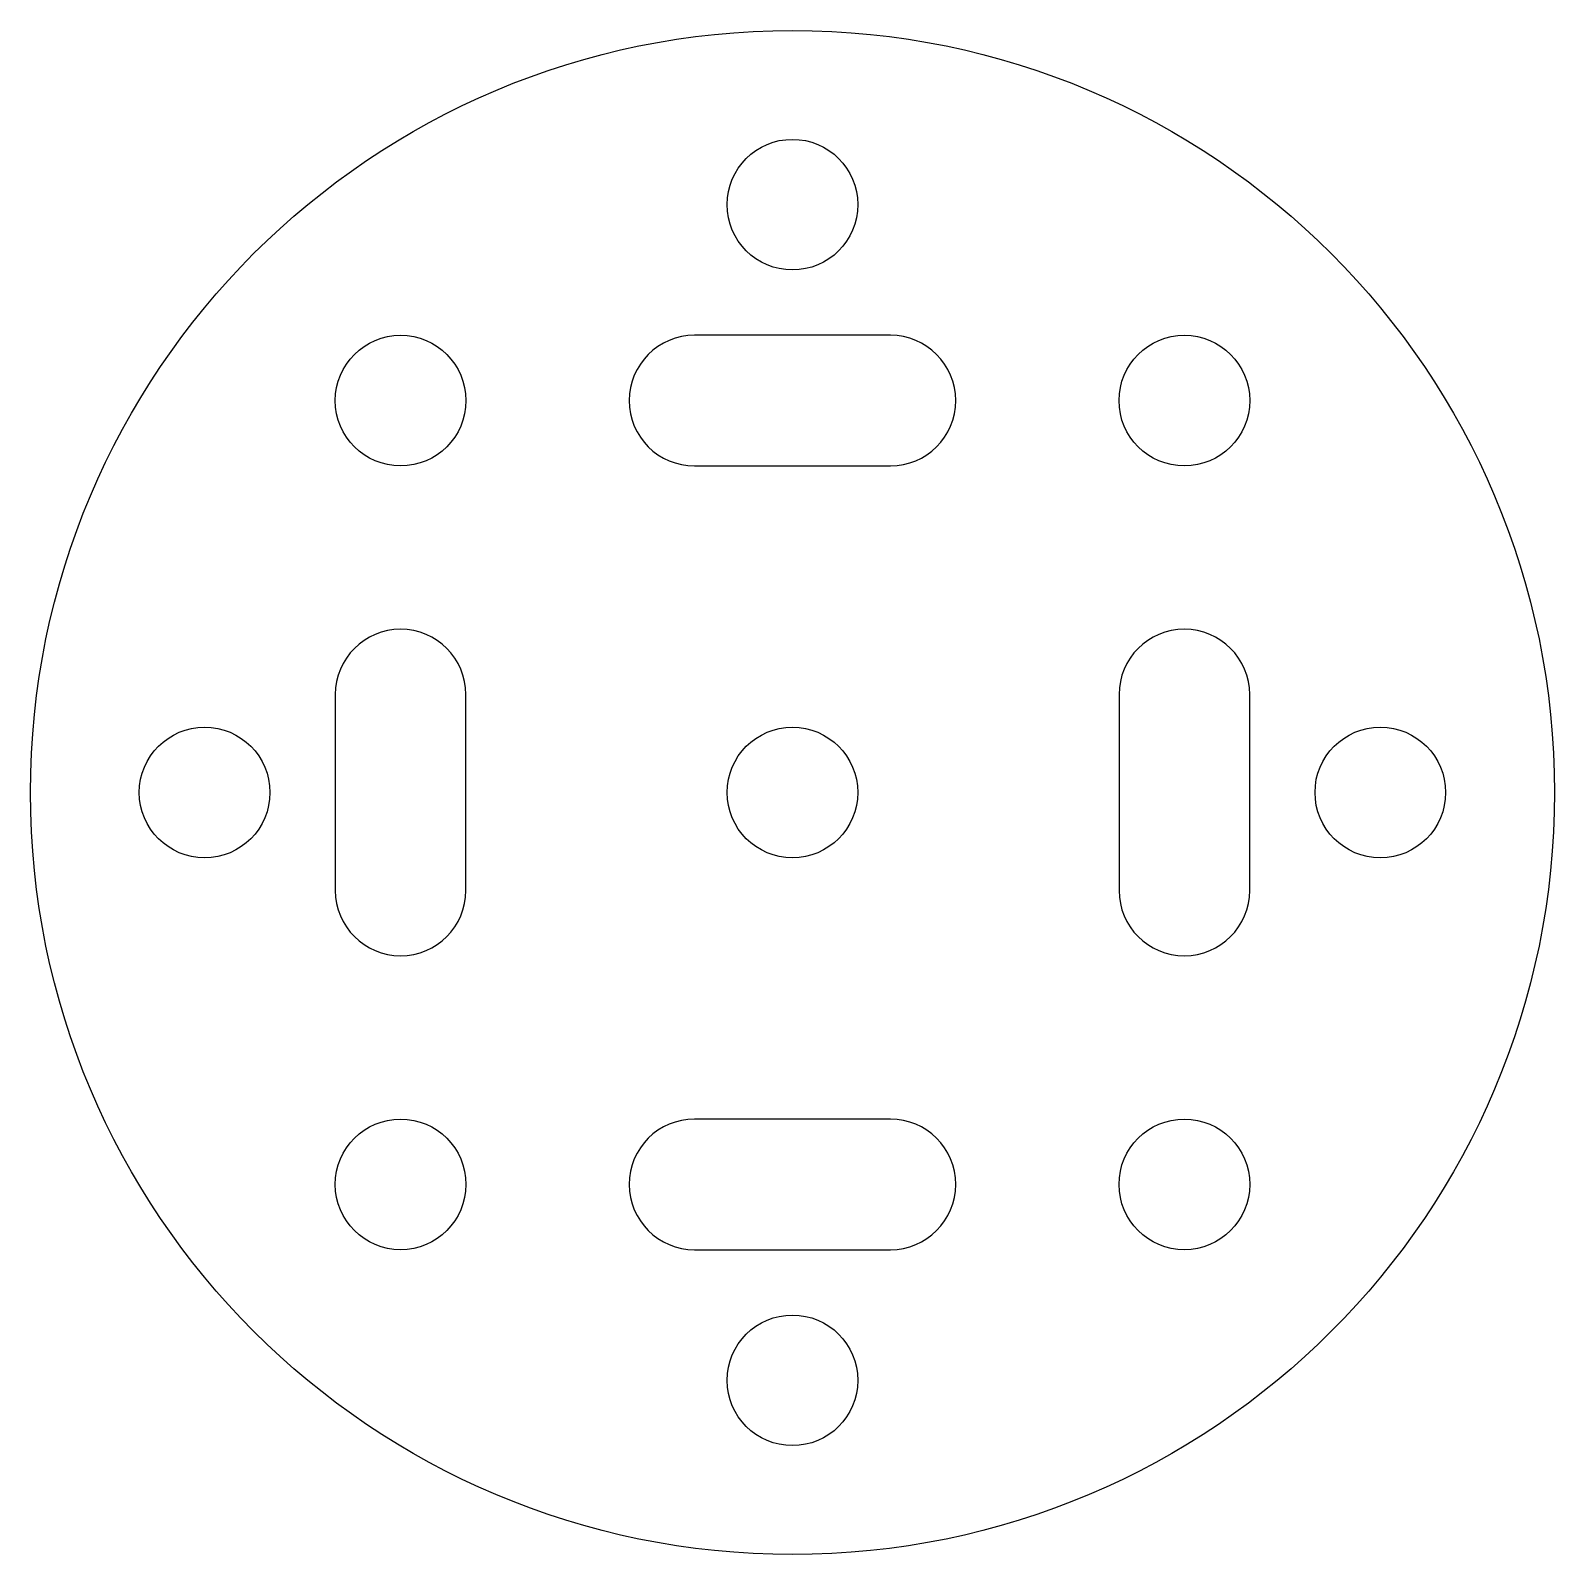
# Model space of a CAD drawing. Header units: millimetres. Extents: x 134 to 169, y 190.5 to 225.5.
import ezdxf

# ---------------------------------------------------------------- set-up
doc = ezdxf.new("R2010")
doc.units = ezdxf.units.MM
doc.layers.add('Default', color=7, linetype='Continuous')

msp = doc.modelspace()

# ---------------------------------------------------------------- linework, layer by layer
at = {"layer": 'Default', "color": 7, "linetype": 'Continuous'}
for p, q in [((153.732, 218.484), (149.232, 218.484)), ((149.232, 215.484), (153.732, 215.484)), ((140.982, 210.234), (140.982, 205.734)), ((143.982, 205.734), (143.982, 210.234)), ((158.982, 210.234), (158.982, 205.734)), ((161.982, 205.734), (161.982, 210.234)), ((153.732, 200.484), (149.232, 200.484)), ((149.232, 197.484), (153.732, 197.484))]:
    msp.add_line(p, q, dxfattribs=at)
for centre, radius in [((151.482, 207.984), 17.5), ((151.482, 221.484), 1.5), ((142.482, 216.984), 1.5), ((160.482, 216.984), 1.5), ((137.982, 207.984), 1.5), ((151.482, 207.984), 1.5), ((164.982, 207.984), 1.5), ((142.482, 198.984), 1.5), ((160.482, 198.984), 1.5), ((151.482, 194.484), 1.5)]:
    msp.add_circle(centre, radius, dxfattribs=at)
for centre, start, end in [((149.232, 216.984), 90, 270), ((153.732, 216.984), 270, 90), ((142.482, 210.234), 0, 180), ((160.482, 210.234), 0, 180), ((142.482, 205.734), 180, 0), ((160.482, 205.734), 180, 0), ((149.232, 198.984), 90, 270), ((153.732, 198.984), 270, 90)]:
    msp.add_arc(centre, 1.5, start, end, dxfattribs=at)

doc.saveas('drawing.dxf')
